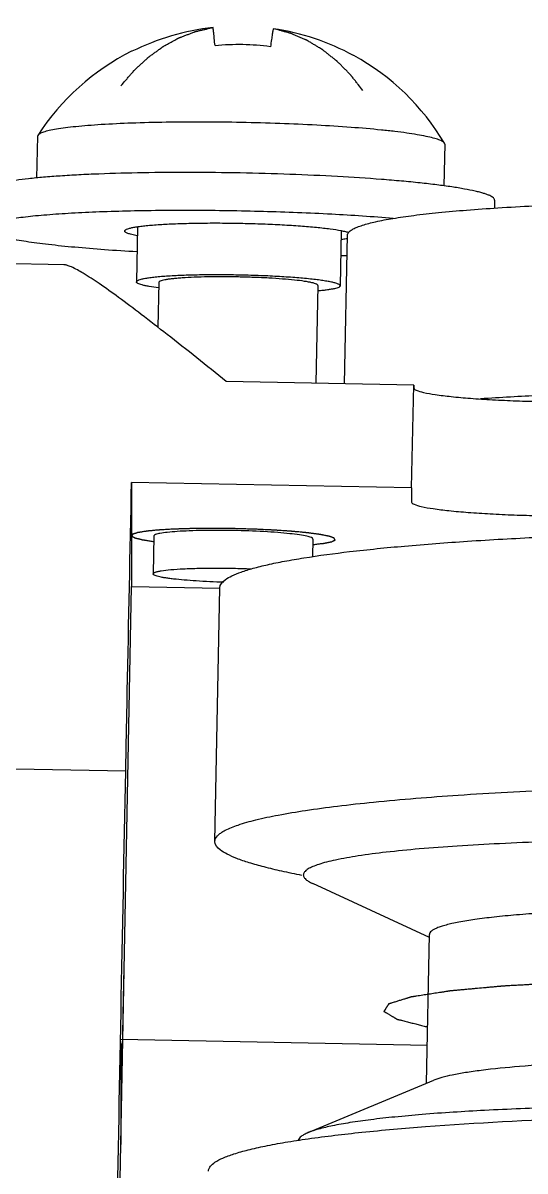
# Model space of a CAD drawing. Header units: millimetres. Extents: x 0 to 420, y 0 to 297.
# Drawn here: x 150.555 to 152.526, y 183.854 to 188.364 of the extents above; entities that cross this region are included whole.
import ezdxf

# ---------------------------------------------------------------- set-up
doc = ezdxf.new("R2010")
doc.units = ezdxf.units.MM
doc.header["$LTSCALE"] = 23.1
doc.layers.get('0').update_dxf_attribs({"linetype": 'CONTINUOUS'})
for name, color, linetype in [('AXIS', 7, 'CONTINUOUS'), ('COSMETIC', 7, 'CONTINUOUS'), ('DCURVE', 7, 'CONTINUOUS')]:
    doc.layers.add(name, color=color, linetype=linetype)
doc.styles.get("Standard").update_dxf_attribs({"font": 'txt', "width": 0.85})
doc.dimstyles.get("Standard").update_dxf_attribs({"dimtxt": 3.5, "dimasz": 3.5, "dimexe": 1.5, "dimexo": 1, "dimtad": 1, "dimtxsty": 'STANDARD', "dimcen": 0.09, "dimadec": 0, "dimazin": 0, "dimtol": 1, "dimtp": 0.01, "dimtm": 0.01, "dimtfac": 1, "dimtofl": 0, "dimtmove": 0, "dimatfit": 3, "dimfxl": 1, "dimtolj": 1, "dimarcsym": 0})

msp = doc.modelspace()

# ---------------------------------------------------------------- linework, layer by layer
at = {"color": 7, "linetype": 'CONTINUOUS'}
for p, q in [((150.9825, 188.2525), (150.9813, 188.2526)), ((151.8541, 188.2359), (151.8527, 188.2358)), ((150.6114, 187.9187), (150.6082, 187.7548)), ((150.6126, 187.9224), (150.6114, 187.9187)), ((152.2111, 187.8878), (152.2079, 187.7239)), ((152.2111, 187.8879), (152.21, 187.8916)), ((152.2111, 187.8879), (152.2111, 187.8878)), ((152.4069, 187.6683), (152.4063, 187.6363)), ((151.0046, 187.5634), (151.0004, 187.3465)), ((150.9543, 187.5466), (150.9543, 187.5467)), ((151.8045, 187.548), (151.8003, 187.3311)), ((151.0004, 187.3465), (151.0004, 187.3465)), ((151.0879, 187.3449), (151.0845, 187.1684)), ((151.7128, 187.3328), (151.7054, 186.949)), ((151.7128, 187.3329), (151.7128, 187.3328)), ((151.8003, 187.3312), (151.8003, 187.3311)), ((150.9812, 186.559), (150.9812, 186.15)), ((152.081, 186.5379), (150.9812, 186.559)), ((152.081, 186.5379), (152.081, 186.482)), ((151.0687, 186.3488), (151.0658, 186.1994)), ((151.6936, 186.3368), (151.6923, 186.2669)), ((151.0658, 186.1994), (151.0658, 186.1994)), ((150.9189, 182.9163), (150.9812, 186.15)), ((150.9812, 186.15), (151.3273, 186.1434)), ((151.3081, 185.149), (151.3273, 186.145)), ((150.9582, 185.4248), (140.8101, 185.6189)), ((150.939, 184.3553), (150.939, 183.9588))]:
    msp.add_line(p, q, dxfattribs=at)
for centre, radius, start, end in [((151.4017, 187.4119), 0.9393, 96.157, 116.5059), ((151.4017, 187.4119), 0.9393, 61.3029, 81.6514), ((151.3991, 187.3043), 0.9745, 82.4943, 95.3141), ((151.4018, 187.4123), 0.9396, 116.5831, 147.1243), ((151.4018, 187.4123), 0.9396, 30.6673, 61.2223), ((151.6395, 196.155), 8.7061, 271.07631, 271.23969)]:
    msp.add_arc(centre, radius, start, end, dxfattribs=at)
for points, knots in [([(151.3088, 188.2747), (151.3079, 188.2842), (151.3063, 188.3008), (151.3043, 188.3202), (151.3029, 188.3321), (151.3022, 188.3383), (151.3016, 188.3427), (151.3012, 188.345), (151.301, 188.3458)], [0, 0, 0, 0, 0.40002, 0.701427, 0.814394, 0.901899, 0.96379, 1, 1, 1, 1]), ([(151.5381, 188.3413), (151.5378, 188.3404), (151.5372, 188.3382), (151.5363, 188.3338), (151.5351, 188.3276), (151.5331, 188.3158), (151.5302, 188.2966), (151.5278, 188.28), (151.5264, 188.2705)], [0, 0, 0, 0, 0.03658, 0.098672, 0.186273, 0.29925, 0.600454, 1, 1, 1, 1]), ([(152.21, 187.8916), (152.2092, 187.8929), (152.2069, 187.8954), (152.2021, 187.8987), (152.1956, 187.902), (152.1836, 187.9069), (152.1641, 187.9127), (152.1358, 187.9192), (152.1009, 187.9256), (152.0598, 187.9318), (152.013, 187.9378), (151.9402, 187.9458), (151.8381, 187.9545), (151.7051, 187.9629), (151.5615, 187.9693), (151.4126, 187.9733), (151.2636, 187.975), (151.1199, 187.9742), (150.9866, 187.9709), (150.8843, 187.9661), (150.8113, 187.961), (150.7642, 187.9568), (150.723, 187.9521), (150.6879, 187.9471), (150.6592, 187.9417), (150.6396, 187.9366), (150.6274, 187.9323), (150.6208, 187.9292), (150.6159, 187.9261), (150.6134, 187.9236), (150.6126, 187.9224)], [0, 0, 0, 0, 0.002739, 0.006309, 0.010822, 0.016327, 0.030376, 0.048473, 0.070514, 0.096332, 0.125717, 0.158417, 0.232597, 0.316269, 0.406472, 0.5, 0.593529, 0.683731, 0.767403, 0.841583, 0.874283, 0.903668, 0.929486, 0.951527, 0.969624, 0.983673, 0.989178, 0.993691, 0.997261, 1, 1, 1, 1]), ([(152.4069, 187.6683), (152.4069, 187.6698), (152.4058, 187.6732), (152.4018, 187.6775), (152.3956, 187.6818), (152.3871, 187.6861), (152.3763, 187.6904), (152.3632, 187.6947), (152.3478, 187.6991), (152.3229, 187.7051), (152.2863, 187.7124), (152.236, 187.7206), (152.1778, 187.7284), (152.1121, 187.7359), (152.0397, 187.743), (151.9317, 187.752), (151.7855, 187.7615), (151.6004, 187.7698), (151.4079, 187.7751), (151.2154, 187.7772), (151.0303, 187.776), (150.8839, 187.7721), (150.7757, 187.7673), (150.7032, 187.763), (150.6375, 187.758), (150.5791, 187.7524), (150.5287, 187.7461), (150.4919, 187.7403), (150.4669, 187.7352), (150.4514, 187.7315), (150.4383, 187.7276), (150.4274, 187.7237), (150.4188, 187.7198), (150.4125, 187.7157), (150.4084, 187.7115), (150.4073, 187.7082), (150.4073, 187.7067)], [0, 0, 0, 0, 0.002203, 0.004987, 0.00865, 0.013318, 0.019046, 0.025854, 0.033747, 0.042717, 0.063837, 0.089057, 0.118161, 0.150885, 0.186926, 0.225946, 0.311421, 0.404072, 0.500376, 0.596664, 0.68927, 0.774669, 0.813642, 0.849629, 0.882294, 0.911334, 0.936486, 0.957534, 0.966469, 0.974325, 0.981095, 0.986787, 0.99142, 0.99505, 0.997808, 1, 1, 1, 1]), ([(152.0086, 187.5959), (151.9283, 187.6027), (151.7584, 187.6139), (151.4963, 187.6241), (151.2272, 187.6283), (151.0079, 187.6264), (150.8444, 187.6213), (150.7363, 187.616), (150.6539, 187.6103), (150.595, 187.6048), (150.5564, 187.6006), (150.5219, 187.5961), (150.4917, 187.5913), (150.4658, 187.5863), (150.4444, 187.581), (150.4275, 187.5757), (150.4164, 187.5708), (150.4101, 187.5665), (150.4069, 187.5636), (150.4049, 187.5605), (150.4044, 187.5583), (150.4044, 187.5573)], [0, 0, 0, 0, 0.149536, 0.316034, 0.486884, 0.649136, 0.72315, 0.79052, 0.849978, 0.876388, 0.900423, 0.921974, 0.940952, 0.957282, 0.970917, 0.98184, 0.990102, 0.993292, 0.995922, 0.998096, 1, 1, 1, 1]), ([(150.4044, 187.5572), (150.4044, 187.5561), (150.4049, 187.5537), (150.4071, 187.5505), (150.4104, 187.5473), (150.4172, 187.5426), (150.4292, 187.5371), (150.4474, 187.5308), (150.4705, 187.5245), (150.4985, 187.5183), (150.5312, 187.5121), (150.5685, 187.506), (150.6102, 187.5001), (150.6737, 187.4922), (150.7623, 187.4831), (150.8782, 187.4736), (150.9597, 187.4684), (151.0024, 187.4659)], [0, 0, 0, 0, 0.005276, 0.011387, 0.018858, 0.027979, 0.051694, 0.083099, 0.1223, 0.169222, 0.223702, 0.285497, 0.354324, 0.429841, 0.59941, 0.790772, 1, 1, 1, 1]), ([(150.9543, 187.5467), (150.9543, 187.548), (150.9558, 187.5501), (150.9585, 187.552), (150.9632, 187.5545), (150.9714, 187.5572), (150.9837, 187.5602), (150.9993, 187.563), (151.018, 187.5656), (151.0398, 187.5681), (151.0745, 187.5712), (151.1239, 187.5743), (151.1894, 187.5768), (151.2617, 187.5782), (151.3385, 187.5783), (151.4174, 187.5772), (151.4958, 187.5749), (151.5714, 187.5715), (151.6417, 187.567), (151.7045, 187.5618), (151.7579, 187.5558), (151.7957, 187.5502), (151.8199, 187.5452), (151.8299, 187.5427), (151.8343, 187.5413)], [0, 0, 0, 0, 0.004401, 0.007569, 0.011559, 0.022192, 0.036466, 0.054362, 0.07578, 0.100581, 0.128583, 0.193328, 0.268041, 0.35041, 0.43787, 0.527693, 0.617074, 0.703222, 0.783451, 0.855266, 0.916452, 0.965155, 0.984373, 1, 1, 1, 1]), ([(151.0026, 187.528), (150.9956, 187.5294), (150.9858, 187.5314), (150.9738, 187.5348), (150.9669, 187.5371), (150.9615, 187.5394), (150.957, 187.5419), (150.9543, 187.5448), (150.9543, 187.5466)], [0, 0, 0, 0, 0.402899, 0.565248, 0.701226, 0.811015, 0.89544, 1, 1, 1, 1]), ([(151.8294, 187.5171), (151.8276, 187.5167), (151.8196, 187.5149), (151.8114, 187.5135), (151.8051, 187.5126)], [0, 0, 0, 0, 0.220731, 1, 1, 1, 1]), ([(151.8003, 187.3312), (151.8003, 187.3325), (151.7987, 187.3346), (151.7958, 187.3366), (151.7907, 187.3391), (151.782, 187.3421), (151.7688, 187.3455), (151.752, 187.3488), (151.7319, 187.3521), (151.7086, 187.3552), (151.6719, 187.3594), (151.6199, 187.364), (151.5517, 187.3684), (151.4777, 187.3718), (151.4007, 187.3739), (151.3237, 187.3747), (151.2496, 187.3742), (151.1814, 187.3724), (151.1293, 187.3698), (151.0925, 187.3671), (151.0692, 187.3648), (151.049, 187.3623), (151.0322, 187.3596), (151.0189, 187.3568), (151.0102, 187.3541), (151.005, 187.3517), (151.0021, 187.3499), (151.0005, 187.3478), (151.0004, 187.3465)], [0, 0, 0, 0, 0.00488, 0.008543, 0.013212, 0.025745, 0.04261, 0.063734, 0.088961, 0.118071, 0.150803, 0.22588, 0.311376, 0.404049, 0.500376, 0.596688, 0.689315, 0.774735, 0.849711, 0.882385, 0.911431, 0.93659, 0.957644, 0.974435, 0.986895, 0.991529, 0.99516, 1, 1, 1, 1]), ([(151.0868, 187.3232), (151.0745, 187.3248), (151.0571, 187.3273), (151.0358, 187.3314), (151.0234, 187.3343), (151.0137, 187.3372), (151.0074, 187.3397), (151.0037, 187.3419), (151.0015, 187.3436), (151.0004, 187.3454), (151.0004, 187.3465)], [0, 0, 0, 0, 0.409625, 0.575551, 0.714211, 0.824979, 0.907871, 0.939212, 0.96433, 1, 1, 1, 1]), ([(151.7128, 187.3329), (151.7128, 187.3339), (151.7115, 187.3355), (151.7093, 187.3371), (151.7053, 187.3391), (151.6985, 187.3414), (151.6882, 187.344), (151.6751, 187.3466), (151.6526, 187.3503), (151.6186, 187.3544), (151.5719, 187.3585), (151.5186, 187.362), (151.4608, 187.3646), (151.4006, 187.3662), (151.3405, 187.3669), (151.2826, 187.3665), (151.2293, 187.3651), (151.1886, 187.3631), (151.1599, 187.3609), (151.1416, 187.3591), (151.1259, 187.3572), (151.1127, 187.3551), (151.1024, 187.3528), (151.0955, 187.3508), (151.0915, 187.3489), (151.0892, 187.3475), (151.0879, 187.3459), (151.0879, 187.3449)], [0, 0, 0, 0, 0.004879, 0.008543, 0.013212, 0.025746, 0.042609, 0.063735, 0.088961, 0.1508, 0.225877, 0.311373, 0.404047, 0.500374, 0.596686, 0.689313, 0.774734, 0.849711, 0.882384, 0.911431, 0.936589, 0.957644, 0.974435, 0.986895, 0.991529, 0.99516, 1, 1, 1, 1]), ([(151.8003, 187.3311), (151.8003, 187.33), (151.7991, 187.3283), (151.7969, 187.3267), (151.7932, 187.3246), (151.7867, 187.3223), (151.7769, 187.3198), (151.7645, 187.3174), (151.7495, 187.3151), (151.732, 187.3129), (151.7196, 187.3117), (151.713, 187.3111)], [0, 0, 0, 0, 0.035477, 0.060443, 0.091638, 0.174306, 0.284967, 0.423647, 0.589714, 0.782246, 1, 1, 1, 1]), ([(150.9582, 185.4248), (150.9603, 185.5296), (150.9678, 185.9076), (150.9755, 186.2857), (150.9812, 186.559)], [0, 0, 0, 0, 0.277181, 1, 1, 1, 1]), ([(152.081, 186.482), (152.081, 186.4803), (152.0841, 186.4763), (152.0969, 186.4701), (152.1247, 186.4627), (152.1704, 186.4549), (152.2319, 186.4475), (152.3067, 186.4409), (152.392, 186.4354), (152.4846, 186.4312), (152.5484, 186.4294), (152.5809, 186.4288)], [0, 0, 0, 0, 0.00975, 0.026361, 0.085067, 0.177714, 0.301332, 0.45141, 0.622281, 0.807525, 1, 1, 1, 1]), ([(151.3273, 186.145), (151.3276, 186.1578), (151.3464, 186.1772), (151.3773, 186.1938), (151.4144, 186.2088), (151.4612, 186.223), (151.518, 186.237), (151.5845, 186.2505), (151.6919, 186.2688), (151.849, 186.2896), (152.0634, 186.311), (152.31, 186.3296), (152.4848, 186.3394), (152.5771, 186.3439)], [0, 0, 0, 0, 0.029742, 0.05345, 0.084219, 0.122325, 0.167838, 0.220722, 0.280883, 0.422403, 0.590829, 0.784168, 1, 1, 1, 1]), ([(151.4505, 186.2185), (151.4272, 186.2195), (151.3807, 186.2208), (151.312, 186.2215), (151.2467, 186.2209), (151.188, 186.2189), (151.1389, 186.2158), (151.1051, 186.2122), (151.0863, 186.2088), (151.0786, 186.2069), (151.0741, 186.2055), (151.0706, 186.2041), (151.0677, 186.2025), (151.0659, 186.2007), (151.0658, 186.1994)], [0, 0, 0, 0, 0.179797, 0.359843, 0.531111, 0.685029, 0.813935, 0.911522, 0.94711, 0.961438, 0.973438, 0.983132, 0.990604, 1, 1, 1, 1]), ([(151.3438, 186.167), (151.3252, 186.1675), (151.289, 186.1689), (151.2368, 186.1717), (151.1892, 186.1752), (151.1533, 186.1787), (151.1281, 186.1818), (151.1122, 186.1842), (151.0985, 186.1866), (151.0872, 186.189), (151.0782, 186.1915), (151.0723, 186.1936), (151.0689, 186.1955), (151.0669, 186.1969), (151.0658, 186.1985), (151.0658, 186.1994)], [0, 0, 0, 0, 0.197744, 0.385005, 0.555627, 0.704027, 0.76836, 0.825417, 0.87475, 0.916016, 0.948956, 0.973507, 0.98271, 0.989999, 1, 1, 1, 1]), ([(150.9102, 182.9165), (150.914, 183.1216), (150.9296, 183.9577), (150.9457, 184.7938), (150.9582, 185.4248)], [0, 0, 0, 0, 0.245303, 1, 1, 1, 1]), ([(151.3081, 185.149), (151.3083, 185.1572), (151.3161, 185.1702), (151.3321, 185.183), (151.3586, 185.1986), (151.4046, 185.2163), (151.4745, 185.2358), (151.5632, 185.2544), (151.6703, 185.2722), (151.7951, 185.2889), (151.9945, 185.3108), (152.2818, 185.3337), (152.6669, 185.3543), (153.0984, 185.3687), (153.4006, 185.3736), (153.5577, 185.375)], [0, 0, 0, 0, 0.010664, 0.017971, 0.027012, 0.050788, 0.082503, 0.122202, 0.169765, 0.224965, 0.287508, 0.433143, 0.603254, 0.793743, 1, 1, 1, 1]), ([(151.6502, 185.0155), (151.6237, 185.0207), (151.574, 185.0309), (151.5047, 185.0473), (151.4456, 185.0639), (151.3971, 185.0803), (151.3587, 185.0971), (151.3271, 185.1152), (151.3079, 185.1359), (151.3081, 185.149)], [0, 0, 0, 0, 0.214701, 0.403459, 0.565823, 0.701685, 0.811253, 0.895471, 1, 1, 1, 1]), ([(151.6741, 183.981), (151.7442, 183.9909), (151.8979, 184.009), (152.2535, 184.0398), (152.7769, 184.0667), (153.4761, 184.0826), (153.9733, 184.0822), (154.2326, 184.0794)], [0, 0, 0, 0, 0.082905, 0.181172, 0.417912, 0.696358, 1, 1, 1, 1]), ([(151.2832, 183.8542), (151.2835, 183.8685), (151.3066, 183.8897), (151.3425, 183.9072), (151.3866, 183.9234), (151.4419, 183.9387), (151.5091, 183.9537), (151.5877, 183.9681), (151.644, 183.9767), (151.6741, 183.981)], [0, 0, 0, 0, 0.101427, 0.185251, 0.295001, 0.431422, 0.594619, 0.784314, 1, 1, 1, 1])]:
    msp.add_open_spline(points, degree=3, knots=knots, dxfattribs=at)
at = {"color": 2, "linetype": 'CONTINUOUS'}
for points, knots in [([(151.3812, 186.3777), (151.3719, 186.3778), (151.3581, 186.3779), (151.3397, 186.3781), (151.3259, 186.3782), (151.3143, 186.3784), (151.3063, 186.3784), (151.3017, 186.3785), (151.2983, 186.3785), (151.295, 186.3785), (151.2906, 186.3784), (151.2829, 186.3784), (151.2718, 186.3783), (151.2586, 186.3782), (151.2475, 186.3781), (151.2387, 186.378), (151.2332, 186.378), (151.2287, 186.3779), (151.226, 186.3779), (151.2237, 186.3779), (151.2217, 186.3778), (151.2181, 186.3777), (151.2129, 186.3776), (151.2047, 186.3773), (151.1944, 186.377), (151.1821, 186.3767), (151.1718, 186.3764), (151.1636, 186.3761), (151.1584, 186.376), (151.1543, 186.3758), (151.1517, 186.3758), (151.15, 186.3757), (151.1482, 186.3756), (151.146, 186.3754), (151.1434, 186.3753), (151.1399, 186.3751), (151.1338, 186.3748), (151.125, 186.3743), (151.1145, 186.3737), (151.1057, 186.3732), (151.0996, 186.3728), (151.0961, 186.3726), (151.0939, 186.3725), (151.0924, 186.3724), (151.0915, 186.3724), (151.0906, 186.3723), (151.0897, 186.3722), (151.0883, 186.3721), (151.0865, 186.3719), (151.0836, 186.3717), (151.08, 186.3713), (151.0743, 186.3708), (151.0686, 186.3703), (151.0628, 186.3697), (151.0585, 186.3693), (151.0542, 186.3689), (151.0506, 186.3686), (151.0478, 186.3683), (151.0456, 186.3681), (151.0438, 186.3679), (151.0424, 186.3678), (151.0415, 186.3677), (151.0409, 186.3676), (151.0405, 186.3676), (151.0403, 186.3676), (151.0399, 186.3675), (151.0394, 186.3674), (151.0388, 186.3673), (151.0373, 186.3671), (151.035, 186.3667), (151.032, 186.3662), (151.028, 186.3656), (151.0229, 186.3648), (151.0179, 186.364), (151.0139, 186.3633), (151.0108, 186.3628), (151.0086, 186.3625), (151.0071, 186.3622), (151.0064, 186.3621), (151.0059, 186.362), (151.0056, 186.362), (151.0053, 186.3619), (151.0052, 186.3619), (151.005, 186.3618), (151.0046, 186.3617), (151.004, 186.3615), (151.0033, 186.3613), (151.0025, 186.361), (151.0013, 186.3606), (150.9999, 186.3602), (150.9982, 186.3596), (150.9965, 186.3591), (150.9942, 186.3583), (150.992, 186.3576), (150.99, 186.3569), (150.9889, 186.3566), (150.988, 186.3563), (150.9872, 186.356), (150.9864, 186.3558), (150.9859, 186.3556), (150.9855, 186.3555), (150.9855, 186.3554), (150.9854, 186.3553), (150.9854, 186.3551), (150.9853, 186.355), (150.9852, 186.3548), (150.985, 186.3544), (150.9846, 186.3537), (150.9841, 186.3527), (150.9835, 186.3515), (150.983, 186.3505), (150.9826, 186.3498), (150.9824, 186.3494), (150.9823, 186.3491), (150.9821, 186.3488), (150.9821, 186.3486), (150.982, 186.3485), (150.982, 186.3484), (150.9819, 186.3484), (150.9822, 186.3483), (150.9825, 186.3481), (150.983, 186.3478), (150.9835, 186.3475), (150.9842, 186.3471), (150.9852, 186.3466), (150.9863, 186.346), (150.9874, 186.3453), (150.9885, 186.3447), (150.9896, 186.3441), (150.9907, 186.3435), (150.9918, 186.3429), (150.9928, 186.3424), (150.9935, 186.3419), (150.994, 186.3417), (150.9943, 186.3415), (150.9946, 186.3414), (150.9947, 186.3412), (150.9949, 186.3412), (150.9952, 186.3411), (150.9956, 186.341), (150.9962, 186.3409), (150.997, 186.3407), (150.9981, 186.3404), (150.9993, 186.3401), (151.001, 186.3397), (151.0031, 186.3391), (151.0056, 186.3385), (151.0082, 186.3379), (151.0107, 186.3373), (151.0132, 186.3367), (151.0157, 186.336), (151.0178, 186.3355), (151.0195, 186.3351), (151.0208, 186.3348), (151.022, 186.3345), (151.0231, 186.3342), (151.0238, 186.334), (151.0242, 186.3339), (151.0249, 186.3338), (151.0256, 186.3337), (151.0269, 186.3335), (151.0285, 186.3333), (151.031, 186.3329), (151.0342, 186.3324), (151.0392, 186.3316), (151.0455, 186.3306), (151.0556, 186.3291), (151.0632, 186.3279), (151.0682, 186.3271)], [0, 0, 0, 0, 0.03125, 0.046875, 0.0625, 0.078125, 0.085938, 0.089844, 0.09375, 0.097656, 0.101562, 0.109375, 0.125, 0.140625, 0.15625, 0.164062, 0.171875, 0.175781, 0.179688, 0.181641, 0.183594, 0.1875, 0.195312, 0.203125, 0.21875, 0.234375, 0.25, 0.257812, 0.265625, 0.269531, 0.273438, 0.275391, 0.277344, 0.28125, 0.285156, 0.289062, 0.296875, 0.3125, 0.328125, 0.34375, 0.351562, 0.355469, 0.359375, 0.361328, 0.362305, 0.363281, 0.365234, 0.367188, 0.371094, 0.375, 0.382812, 0.390625, 0.40625, 0.414062, 0.421875, 0.429688, 0.4375, 0.441406, 0.445312, 0.449219, 0.451172, 0.453125, 0.454102, 0.45459, 0.455078, 0.456055, 0.457031, 0.458984, 0.460938, 0.46875, 0.476562, 0.484375, 0.5, 0.515625, 0.523438, 0.53125, 0.539062, 0.541016, 0.542969, 0.543945, 0.544922, 0.54541, 0.545898, 0.546875, 0.548828, 0.550781, 0.554688, 0.558594, 0.5625, 0.570312, 0.578125, 0.585938, 0.59375, 0.609375, 0.617188, 0.621094, 0.625, 0.628906, 0.632812, 0.634766, 0.636719, 0.637695, 0.638672, 0.640625, 0.642578, 0.644531, 0.648438, 0.65625, 0.671875, 0.6875, 0.703125, 0.710938, 0.714844, 0.71875, 0.722656, 0.724609, 0.725586, 0.726562, 0.727539, 0.728516, 0.730469, 0.734375, 0.738281, 0.742188, 0.75, 0.757812, 0.765625, 0.773438, 0.78125, 0.789062, 0.796875, 0.804688, 0.808594, 0.8125, 0.814453, 0.816406, 0.817383, 0.818359, 0.819336, 0.820312, 0.822266, 0.824219, 0.828125, 0.832031, 0.835938, 0.84375, 0.851562, 0.859375, 0.867188, 0.875, 0.882812, 0.890625, 0.894531, 0.898438, 0.902344, 0.90625, 0.908203, 0.90918, 0.910156, 0.912109, 0.914062, 0.917969, 0.921875, 0.929688, 0.9375, 0.953125, 0.96875, 1, 1, 1, 1]), ([(151.6932, 186.315), (151.6983, 186.3156), (151.7058, 186.3165), (151.7159, 186.3177), (151.7222, 186.3184), (151.7272, 186.319), (151.7304, 186.3193), (151.7329, 186.3196), (151.7344, 186.3198), (151.7357, 186.32), (151.7365, 186.32), (151.7372, 186.3201), (151.7375, 186.3202), (151.7383, 186.3204), (151.7394, 186.3206), (151.7406, 186.3208), (151.7419, 186.3211), (151.7436, 186.3215), (151.7458, 186.3219), (151.7483, 186.3224), (151.7509, 186.3229), (151.7534, 186.3235), (151.756, 186.324), (151.7585, 186.3245), (151.7607, 186.325), (151.7624, 186.3253), (151.7636, 186.3256), (151.7647, 186.3258), (151.7656, 186.326), (151.7661, 186.3261), (151.7665, 186.3262), (151.7669, 186.3262), (151.767, 186.3263), (151.7672, 186.3264), (151.7674, 186.3265), (151.7678, 186.3267), (151.7683, 186.3269), (151.7691, 186.3273), (151.77, 186.3278), (151.7712, 186.3284), (151.7723, 186.329), (151.7735, 186.3295), (151.7746, 186.3301), (151.7758, 186.3307), (151.7769, 186.3313), (151.7779, 186.3317), (151.7786, 186.3321), (151.7792, 186.3324), (151.7797, 186.3326), (151.78, 186.3328), (151.7802, 186.3329), (151.7802, 186.333), (151.7802, 186.3331), (151.7801, 186.3332), (151.7801, 186.3334), (151.78, 186.3336), (151.7798, 186.3339), (151.7796, 186.3343), (151.7793, 186.3351), (151.7789, 186.3361), (151.7783, 186.3373), (151.7779, 186.3384), (151.7776, 186.3391), (151.7774, 186.3395), (151.7773, 186.3397), (151.7772, 186.3398), (151.7772, 186.3399), (151.7771, 186.34), (151.7771, 186.3402), (151.7768, 186.3403), (151.7762, 186.3405), (151.7755, 186.3407), (151.7747, 186.3411), (151.7738, 186.3414), (151.7727, 186.3418), (151.7708, 186.3425), (151.7686, 186.3433), (151.7663, 186.3442), (151.7647, 186.3448), (151.763, 186.3454), (151.7616, 186.3459), (151.7605, 186.3463), (151.7597, 186.3466), (151.759, 186.3469), (151.7584, 186.3471), (151.7581, 186.3472), (151.7578, 186.3473), (151.7577, 186.3474), (151.7574, 186.3474), (151.7571, 186.3475), (151.7566, 186.3476), (151.756, 186.3477), (151.7544, 186.348), (151.7521, 186.3485), (151.7491, 186.3491), (151.745, 186.3499), (151.7399, 186.3509), (151.7348, 186.352), (151.7308, 186.3528), (151.7277, 186.3534), (151.7252, 186.3539), (151.7235, 186.3542), (151.7228, 186.3544), (151.7224, 186.3545), (151.7222, 186.3545), (151.7218, 186.3546), (151.7212, 186.3546), (151.7204, 186.3548), (151.719, 186.3549), (151.7172, 186.3552), (151.7151, 186.3555), (151.7123, 186.3558), (151.7088, 186.3563), (151.7046, 186.3569), (151.7004, 186.3574), (151.6948, 186.3582), (151.6891, 186.3589), (151.6835, 186.3597), (151.68, 186.3601), (151.6772, 186.3605), (151.6755, 186.3607), (151.6741, 186.3609), (151.6732, 186.3611), (151.6723, 186.3611), (151.6714, 186.3612), (151.6698, 186.3614), (151.6676, 186.3616), (151.6641, 186.3619), (151.6596, 186.3623), (151.6543, 186.3628), (151.6472, 186.3635), (151.6383, 186.3644), (151.6294, 186.3652), (151.6232, 186.3658), (151.6196, 186.3661), (151.617, 186.3664), (151.6148, 186.3666), (151.613, 186.3668), (151.6112, 186.3669), (151.6087, 186.3671), (151.6046, 186.3674), (151.5996, 186.3677), (151.5935, 186.3681), (151.5875, 186.3686), (151.5794, 186.3691), (151.5713, 186.3697), (151.5632, 186.3702), (151.5572, 186.3706), (151.5511, 186.371), (151.5461, 186.3714), (151.5425, 186.3716), (151.5408, 186.3717), (151.5397, 186.3718), (151.538, 186.3719), (151.5355, 186.372), (151.531, 186.3722), (151.5254, 186.3725), (151.5164, 186.3729), (151.5052, 186.3734), (151.4917, 186.374), (151.4805, 186.3746), (151.4715, 186.375), (151.4626, 186.3754), (151.4509, 186.3757), (151.4323, 186.3763), (151.409, 186.3769), (151.3905, 186.3774), (151.3812, 186.3777)], [0, 0, 0, 0, 0.03125, 0.046875, 0.0625, 0.070312, 0.078125, 0.082031, 0.085938, 0.087891, 0.089844, 0.09082, 0.091797, 0.09375, 0.097656, 0.101562, 0.105469, 0.109375, 0.117188, 0.125, 0.132812, 0.140625, 0.148438, 0.15625, 0.164062, 0.167969, 0.171875, 0.175781, 0.177734, 0.179688, 0.180664, 0.181641, 0.182617, 0.183594, 0.185547, 0.1875, 0.191406, 0.195312, 0.203125, 0.210938, 0.21875, 0.226562, 0.234375, 0.242188, 0.25, 0.257812, 0.261719, 0.265625, 0.269531, 0.271484, 0.272461, 0.273438, 0.274414, 0.275391, 0.277344, 0.28125, 0.285156, 0.289062, 0.296875, 0.3125, 0.328125, 0.34375, 0.351562, 0.355469, 0.357422, 0.359375, 0.361328, 0.362305, 0.363281, 0.365234, 0.367188, 0.371094, 0.375, 0.378906, 0.382812, 0.390625, 0.40625, 0.414062, 0.421875, 0.429688, 0.4375, 0.441406, 0.445312, 0.449219, 0.451172, 0.453125, 0.454102, 0.45459, 0.455078, 0.456055, 0.457031, 0.458984, 0.460938, 0.46875, 0.476562, 0.484375, 0.5, 0.515625, 0.523438, 0.53125, 0.539062, 0.542969, 0.543945, 0.544922, 0.54541, 0.545898, 0.546875, 0.548828, 0.550781, 0.554688, 0.558594, 0.5625, 0.570312, 0.578125, 0.585938, 0.59375, 0.609375, 0.617188, 0.625, 0.628906, 0.632812, 0.634766, 0.636719, 0.637695, 0.638672, 0.640625, 0.644531, 0.648438, 0.65625, 0.664062, 0.671875, 0.6875, 0.703125, 0.710938, 0.714844, 0.71875, 0.722656, 0.724609, 0.726562, 0.730469, 0.734375, 0.742188, 0.75, 0.757812, 0.765625, 0.78125, 0.789062, 0.796875, 0.804688, 0.8125, 0.816406, 0.818359, 0.819336, 0.820312, 0.824219, 0.828125, 0.835938, 0.84375, 0.859375, 0.875, 0.890625, 0.898438, 0.90625, 0.921875, 0.9375, 0.96875, 1, 1, 1, 1])]:
    msp.add_open_spline(points, degree=3, knots=knots, dxfattribs=at)
at = {"layer": 'AXIS', "color": 7, "linetype": 'CONTINUOUS'}
for p, q in [((151.8179, 186.9468), (151.8291, 187.5302)), ((150.7191, 187.414), (147.3596, 187.4783)), ((152.0897, 186.9416), (151.3531, 186.9557)), ((152.081, 186.5379), (152.0897, 186.9416)), ((152.0897, 186.9416), (152.0897, 186.9302)), ((152.151, 184.7711), (151.6932, 184.9831)), ((152.14, 184.1991), (152.1513, 184.7839)), ((150.9505, 184.6348), (150.9505, 184.6357)), ((150.945, 184.372), (150.9447, 184.355)), ((151.6743, 184.005), (152.1688, 184.2112))]:
    msp.add_line(p, q, dxfattribs=at)
msp.add_arc((152.9738, 177.8918), 9.0168, 92.466, 93.95494, dxfattribs=at)
for points, knots in [([(151.8327, 187.5399), (151.8348, 187.5428), (151.8409, 187.5485), (151.8528, 187.5557), (151.8688, 187.5629), (151.8978, 187.573), (151.9442, 187.5847), (152.0117, 187.5973), (152.0941, 187.6091), (152.1908, 187.6199), (152.301, 187.6296), (152.4716, 187.6416), (152.7104, 187.6527), (153.0213, 187.6603), (153.3564, 187.6622), (153.5866, 187.6597), (153.7038, 187.6575)], [0, 0, 0, 0, 0.005654, 0.012994, 0.022224, 0.033429, 0.061872, 0.098337, 0.142616, 0.194374, 0.253189, 0.318569, 0.466702, 0.633631, 0.813498, 1, 1, 1, 1]), ([(151.8291, 187.5302), (151.8291, 187.531), (151.8295, 187.5345), (151.8311, 187.5378), (151.8327, 187.5399)], [0, 0, 0, 0, 0.235122, 1, 1, 1, 1]), ([(151.3531, 186.9557), (151.2759, 187.0177), (151.1652, 187.1063), (151.0238, 187.216), (150.9349, 187.2828), (150.8591, 187.337), (150.7976, 187.3774), (150.7554, 187.4014), (150.7293, 187.4117), (150.7189, 187.4141), (150.7146, 187.4141)], [0, 0, 0, 0, 0.376796, 0.538941, 0.680561, 0.799389, 0.893222, 0.960216, 0.983427, 1, 1, 1, 1]), ([(152.0897, 186.9302), (152.0897, 186.9285), (152.0928, 186.9245), (152.1055, 186.9183), (152.1333, 186.9109), (152.179, 186.9031), (152.2405, 186.8957), (152.3153, 186.8891), (152.4007, 186.8836), (152.4933, 186.8794), (152.5571, 186.8776), (152.5896, 186.877)], [0, 0, 0, 0, 0.00975, 0.026361, 0.085067, 0.177714, 0.301332, 0.45141, 0.622281, 0.807525, 1, 1, 1, 1]), ([(151.3812, 186.3701), (151.3413, 186.3708), (151.2835, 186.371), (151.21, 186.3691), (151.1631, 186.3667), (151.1251, 186.3637), (151.0954, 186.3595), (151.0792, 186.3561), (151.0688, 186.3515), (151.0687, 186.3488)], [0, 0, 0, 0, 0.378625, 0.549724, 0.69992, 0.823552, 0.916113, 0.974637, 1, 1, 1, 1]), ([(151.6936, 186.3368), (151.6936, 186.3395), (151.6834, 186.3445), (151.6672, 186.3486), (151.6376, 186.3538), (151.5996, 186.3583), (151.5527, 186.3625), (151.4791, 186.3673), (151.4211, 186.3693), (151.3812, 186.3701)], [0, 0, 0, 0, 0.02536, 0.083925, 0.176549, 0.300252, 0.450501, 0.621608, 1, 1, 1, 1]), ([(153.6553, 185.1534), (153.5095, 185.1562), (153.2248, 185.159), (152.8755, 185.1555), (152.6118, 185.1482), (152.4314, 185.1408), (152.2659, 185.1315), (152.1172, 185.1205), (151.9872, 185.1078), (151.8774, 185.0936), (151.7993, 185.0801), (151.7481, 185.0683), (151.7181, 185.0597), (151.6939, 185.051), (151.6756, 185.0421), (151.6628, 185.033), (151.6565, 185.0242), (151.6554, 185.0172), (151.6567, 185.0101), (151.6632, 185.0011), (151.6761, 184.9916), (151.6869, 184.986), (151.6932, 184.9831)], [0, 0, 0, 0, 0.210872, 0.411527, 0.504982, 0.592338, 0.672552, 0.744672, 0.807853, 0.861375, 0.904668, 0.922356, 0.93737, 0.949722, 0.959475, 0.966812, 0.972214, 0.974548, 0.976905, 0.982454, 0.990006, 1, 1, 1, 1]), ([(153.651, 184.8857), (153.5536, 184.8876), (153.3624, 184.8897), (153.0849, 184.8878), (152.8291, 184.8811), (152.6341, 184.8713), (152.4962, 184.8608), (152.4087, 184.8524), (152.3332, 184.8431), (152.2781, 184.8342), (152.2406, 184.8266), (152.2174, 184.821), (152.1977, 184.8153), (152.1814, 184.8095), (152.1686, 184.8035), (152.1592, 184.7974), (152.153, 184.7911), (152.1513, 184.7861), (152.1513, 184.7839)], [0, 0, 0, 0, 0.192767, 0.378135, 0.549062, 0.699079, 0.764449, 0.822563, 0.872897, 0.915017, 0.932896, 0.948616, 0.962166, 0.973555, 0.982826, 0.99009, 0.995611, 1, 1, 1, 1]), ([(150.9505, 184.6358), (150.9502, 184.6355), (150.9506, 184.6343), (150.9503, 184.6326), (150.9503, 184.6292), (150.9501, 184.6234), (150.9499, 184.6145), (150.9497, 184.6033), (150.9493, 184.584), (150.9486, 184.5551), (150.9478, 184.5155), (150.9469, 184.4705), (150.946, 184.4221), (150.9454, 184.3888), (150.945, 184.372)], [0, 0, 0, 0, 0.005028, 0.011177, 0.019744, 0.044052, 0.077655, 0.120215, 0.171316, 0.296864, 0.449167, 0.621955, 0.808112, 1, 1, 1, 1]), ([(150.9447, 184.355), (150.9438, 184.3053), (150.9427, 184.2326), (150.9409, 184.1599), (150.9409, 184.1368)], [0, 0, 0, 0, 0.6834, 1, 1, 1, 1]), ([(153.6395, 184.2881), (153.5541, 184.2898), (153.3858, 184.2918), (153.1395, 184.2909), (152.9079, 184.2862), (152.6978, 184.278), (152.5153, 184.2664), (152.3832, 184.2536), (152.2954, 184.2415), (152.2439, 184.2324), (152.2026, 184.2229), (152.1788, 184.2153), (152.1688, 184.2112)], [0, 0, 0, 0, 0.173565, 0.342012, 0.500438, 0.644235, 0.769246, 0.871903, 0.913939, 0.949405, 0.978114, 1, 1, 1, 1]), ([(153.6351, 184.1076), (153.5213, 184.1098), (153.2969, 184.1124), (152.9685, 184.1113), (152.6597, 184.1051), (152.3796, 184.094), (152.168, 184.0806), (152.0192, 184.0672), (151.9248, 184.0567), (151.843, 184.0454), (151.7743, 184.0333), (151.7193, 184.0206), (151.6876, 184.0105), (151.6743, 184.005)], [0, 0, 0, 0, 0.173562, 0.342009, 0.500434, 0.64423, 0.76924, 0.823561, 0.871903, 0.913939, 0.949405, 0.978114, 1, 1, 1, 1]), ([(151.6743, 184.005), (151.6691, 184.0028), (151.6598, 183.9985), (151.6459, 183.99), (151.6375, 183.9815), (151.636, 183.9754)], [0, 0, 0, 0, 0.341734, 0.617449, 1, 1, 1, 1])]:
    msp.add_open_spline(points, degree=3, knots=knots, dxfattribs=at)
at = {"layer": 'COSMETIC', "color": 7, "linetype": 'CONTINUOUS'}
for points in [[(150.9395, 188.1172), (150.9458, 188.1246), (150.9553, 188.1357), (150.9664, 188.1486), (150.9727, 188.1559), (150.9774, 188.1615), (150.9814, 188.1661), (150.9845, 188.1698), (150.9865, 188.1721), (150.9881, 188.1739), (150.9891, 188.1751), (150.9899, 188.176), (150.9907, 188.1768), (150.9922, 188.1782), (150.9944, 188.1802), (150.9978, 188.1834), (151.0021, 188.1874), (151.0089, 188.1938), (151.0175, 188.2018), (151.0261, 188.2098), (151.0329, 188.2162), (151.0372, 188.2202), (151.0406, 188.2234), (151.0428, 188.2254), (151.0443, 188.2268), (151.0451, 188.2276), (151.0461, 188.2283), (151.0473, 188.2292), (151.0492, 188.2305), (151.0515, 188.2323), (151.0553, 188.235), (151.06, 188.2385), (151.0657, 188.2426), (151.0714, 188.2467), (151.0771, 188.2509), (151.0828, 188.255), (151.0884, 188.2592), (151.0932, 188.2626), (151.0969, 188.2654), (151.0998, 188.2675), (151.1022, 188.2692), (151.1038, 188.2704), (151.1048, 188.2711), (151.1055, 188.2716), (151.1062, 188.272), (151.1071, 188.2725), (151.1088, 188.2734), (151.1112, 188.2748), (151.1141, 188.2763), (151.118, 188.2785), (151.1228, 188.2811), (151.1286, 188.2843), (151.1344, 188.2874), (151.1401, 188.2906), (151.1459, 188.2937), (151.1517, 188.2969), (151.1565, 188.2995), (151.1603, 188.3017), (151.1628, 188.303), (151.1647, 188.304), (151.1659, 188.3047), (151.1668, 188.3052), (151.1679, 188.3057), (151.1697, 188.3063), (151.1723, 188.3073), (151.1764, 188.3089), (151.1816, 188.3109), (151.1899, 188.314), (151.2002, 188.318), (151.2106, 188.3219), (151.2189, 188.3251), (151.224, 188.3271), (151.2282, 188.3287), (151.2308, 188.3296), (151.2326, 188.3304), (151.2336, 188.3307), (151.2347, 188.3309), (151.236, 188.3312), (151.2381, 188.3317), (151.2408, 188.3323), (151.245, 188.3332), (151.2503, 188.3344), (151.2566, 188.3359), (151.265, 188.3377), (151.2798, 188.3411), (151.2925, 188.3439), (151.301, 188.3458)], [(151.8893, 188.099), (151.8833, 188.1067), (151.8743, 188.1181), (151.8637, 188.1314), (151.8577, 188.139), (151.8532, 188.1447), (151.8494, 188.1495), (151.8464, 188.1533), (151.8445, 188.1557), (151.843, 188.1576), (151.8421, 188.1588), (151.8414, 188.1597), (151.8406, 188.1606), (151.8391, 188.162), (151.8371, 188.1641), (151.8338, 188.1674), (151.8297, 188.1716), (151.8231, 188.1783), (151.8149, 188.1866), (151.8066, 188.1949), (151.8, 188.2016), (151.7959, 188.2057), (151.7926, 188.209), (151.7906, 188.2111), (151.7892, 188.2126), (151.7883, 188.2134), (151.7874, 188.2141), (151.7862, 188.215), (151.7844, 188.2165), (151.7821, 188.2183), (151.7785, 188.2212), (151.7739, 188.2248), (151.7684, 188.2292), (151.7629, 188.2335), (151.7574, 188.2379), (151.7519, 188.2422), (151.7464, 188.2466), (151.7418, 188.2502), (151.7382, 188.2531), (151.7354, 188.2553), (151.7331, 188.2571), (151.7315, 188.2584), (151.7306, 188.2591), (151.7299, 188.2597), (151.7292, 188.2601), (151.7283, 188.2606), (151.7266, 188.2616), (151.7243, 188.263), (151.7215, 188.2647), (151.7177, 188.267), (151.713, 188.2698), (151.7074, 188.2732), (151.7018, 188.2766), (151.6961, 188.2799), (151.6905, 188.2833), (151.6849, 188.2867), (151.6802, 188.2895), (151.6764, 188.2918), (151.6741, 188.2932), (151.6722, 188.2943), (151.671, 188.295), (151.6701, 188.2956), (151.6691, 188.2961), (151.6673, 188.2968), (151.6648, 188.2979), (151.6607, 188.2996), (151.6556, 188.3018), (151.6475, 188.3053), (151.6373, 188.3096), (151.6272, 188.314), (151.619, 188.3175), (151.614, 188.3196), (151.6099, 188.3214), (151.6074, 188.3224), (151.6056, 188.3232), (151.6046, 188.3236), (151.6035, 188.3239), (151.6022, 188.3242), (151.6001, 188.3248), (151.5975, 188.3255), (151.5934, 188.3266), (151.5881, 188.328), (151.5819, 188.3296), (151.5735, 188.3318), (151.5589, 188.3357), (151.5464, 188.339), (151.5381, 188.3413)]]:
    msp.add_open_spline(points, degree=3, knots=[0, 0, 0, 0, 0.0625, 0.09375, 0.109375, 0.125, 0.140625, 0.148438, 0.15625, 0.160156, 0.164062, 0.166016, 0.167969, 0.171875, 0.179688, 0.1875, 0.203125, 0.21875, 0.25, 0.28125, 0.296875, 0.3125, 0.320312, 0.328125, 0.332031, 0.333984, 0.335938, 0.339844, 0.34375, 0.351562, 0.359375, 0.375, 0.390625, 0.40625, 0.421875, 0.4375, 0.453125, 0.46875, 0.476562, 0.484375, 0.492188, 0.496094, 0.498047, 0.5, 0.501953, 0.503906, 0.507812, 0.515625, 0.523438, 0.53125, 0.546875, 0.5625, 0.578125, 0.59375, 0.609375, 0.625, 0.640625, 0.648438, 0.65625, 0.660156, 0.664062, 0.666016, 0.667969, 0.671875, 0.679688, 0.6875, 0.703125, 0.71875, 0.75, 0.78125, 0.796875, 0.8125, 0.820312, 0.828125, 0.832031, 0.833984, 0.835938, 0.839844, 0.84375, 0.851562, 0.859375, 0.875, 0.890625, 0.90625, 0.9375, 1, 1, 1, 1], dxfattribs=at)
at = {"layer": 'DCURVE', "color": 40, "linetype": 'CONTINUOUS'}
msp.add_line((152.1428, 184.3477), (150.9393, 184.3707), dxfattribs=at)
msp.add_open_spline([(153.6715, 184.6017), (153.6364, 184.6021), (153.5837, 184.6027), (153.5134, 184.6035), (153.4695, 184.604), (153.4344, 184.6044), (153.4081, 184.6047), (153.3817, 184.6051), (153.3597, 184.6053), (153.3444, 184.6055), (153.3356, 184.6056), (153.3291, 184.6056), (153.3227, 184.6055), (153.3141, 184.6055), (153.2991, 184.6054), (153.2776, 184.6052), (153.2432, 184.605), (153.2002, 184.6047), (153.1487, 184.6043), (153.1057, 184.604), (153.0714, 184.6038), (153.0499, 184.6037), (153.0348, 184.6036), (153.0263, 184.6035), (153.0198, 184.6035), (153.0144, 184.6034), (153.0101, 184.6034), (153.0069, 184.6034), (153.0042, 184.6033), (153.0023, 184.6033), (153.0004, 184.6032), (152.9979, 184.6032), (152.9921, 184.603), (152.9834, 184.6028), (152.9717, 184.6024), (152.9601, 184.6021), (152.9446, 184.6017), (152.9252, 184.6011), (152.9019, 184.6005), (152.8786, 184.5998), (152.8553, 184.5992), (152.8321, 184.5986), (152.8088, 184.5979), (152.7855, 184.5973), (152.7661, 184.5967), (152.7506, 184.5963), (152.7389, 184.596), (152.7273, 184.5956), (152.7185, 184.5954), (152.7127, 184.5952), (152.7103, 184.5952), (152.7084, 184.5951), (152.7064, 184.5951), (152.7043, 184.5949), (152.7017, 184.5948), (152.6983, 184.5946), (152.694, 184.5944), (152.6888, 184.5941), (152.6819, 184.5937), (152.6699, 184.5931), (152.6527, 184.5922), (152.6253, 184.5907), (152.5909, 184.5888), (152.5566, 184.587), (152.5291, 184.5855), (152.5119, 184.5846), (152.4982, 184.5838), (152.4879, 184.5833), (152.4776, 184.5827), (152.469, 184.5822), (152.4622, 184.5819), (152.457, 184.5816), (152.4519, 184.5813), (152.4476, 184.5811), (152.4448, 184.5809), (152.4435, 184.5809), (152.4426, 184.5808), (152.4418, 184.5807), (152.4407, 184.5806), (152.4394, 184.5805), (152.4377, 184.5804), (152.4356, 184.5802), (152.4329, 184.5799), (152.4281, 184.5795), (152.4213, 184.5789), (152.4103, 184.5779), (152.3967, 184.5766), (152.3803, 184.5751), (152.3584, 184.5731), (152.3366, 184.5711), (152.3147, 184.5691), (152.2984, 184.5676), (152.2847, 184.5664), (152.2738, 184.5654), (152.2656, 184.5647), (152.2574, 184.5639), (152.2506, 184.5633), (152.2451, 184.5628), (152.2417, 184.5625), (152.2389, 184.5622), (152.2369, 184.562), (152.2352, 184.5619), (152.234, 184.5618), (152.2333, 184.5617), (152.2328, 184.5617), (152.2324, 184.5616), (152.2319, 184.5615), (152.231, 184.5614), (152.2298, 184.5612), (152.2283, 184.561), (152.2263, 184.5607), (152.2238, 184.5603), (152.2198, 184.5596), (152.2147, 184.5589), (152.2087, 184.5579), (152.2027, 184.557), (152.1947, 184.5558), (152.1846, 184.5542), (152.1726, 184.5523), (152.1605, 184.5505), (152.1485, 184.5486), (152.1364, 184.5467), (152.1244, 184.5449), (152.1124, 184.543), (152.1023, 184.5415), (152.0943, 184.5402), (152.0893, 184.5394), (152.0858, 184.5389), (152.0838, 184.5386), (152.0823, 184.5383), (152.081, 184.5381), (152.08, 184.538), (152.0792, 184.5379), (152.0786, 184.5378), (152.0783, 184.5377), (152.078, 184.5376), (152.0777, 184.5375), (152.0768, 184.5372), (152.0755, 184.5368), (152.0738, 184.5363), (152.0721, 184.5358), (152.0698, 184.535), (152.067, 184.5342), (152.0635, 184.5331), (152.0601, 184.532), (152.0555, 184.5306), (152.0498, 184.5288), (152.0429, 184.5267), (152.036, 184.5245), (152.0292, 184.5224), (152.0223, 184.5203), (152.0154, 184.5181), (152.0086, 184.516), (152.0028, 184.5142), (151.9988, 184.513), (151.9965, 184.5123), (151.9951, 184.5118), (151.994, 184.5115), (151.9931, 184.5112), (151.9922, 184.5109), (151.9915, 184.5107), (151.991, 184.5105), (151.9907, 184.5105), (151.9907, 184.5104), (151.9906, 184.5103), (151.9906, 184.5102), (151.9904, 184.5101), (151.9903, 184.5098), (151.9901, 184.5094), (151.9898, 184.509), (151.9893, 184.5082), (151.9887, 184.5073), (151.988, 184.5061), (151.9873, 184.505), (151.9865, 184.5039), (151.9856, 184.5023), (151.9844, 184.5004), (151.983, 184.4982), (151.9815, 184.4959), (151.9801, 184.4936), (151.9787, 184.4913), (151.9775, 184.4894), (151.9765, 184.4879), (151.9758, 184.4868), (151.9751, 184.4857), (151.9744, 184.4845), (151.9738, 184.4836), (151.9733, 184.4828), (151.973, 184.4823), (151.9728, 184.482), (151.9726, 184.4817), (151.9725, 184.4816), (151.9725, 184.4815), (151.9724, 184.4814), (151.9724, 184.4813), (151.9726, 184.4812), (151.9729, 184.481), (151.9733, 184.4808), (151.9738, 184.4805), (151.9743, 184.4802), (151.975, 184.4798), (151.9758, 184.4793), (151.9768, 184.4787), (151.9778, 184.4781), (151.9798, 184.4769), (151.9828, 184.4751), (151.9869, 184.4727), (151.9909, 184.4703), (151.9949, 184.4679), (151.9989, 184.4655), (152.003, 184.4631), (152.007, 184.4607), (152.0103, 184.4587), (152.013, 184.4571), (152.015, 184.4559), (152.017, 184.4547), (152.0187, 184.4537), (152.0201, 184.4529), (152.0211, 184.4524), (152.0221, 184.4518), (152.0228, 184.4513), (152.0233, 184.451), (152.0235, 184.4509), (152.0237, 184.4508), (152.0238, 184.4507), (152.0243, 184.4506), (152.0249, 184.4504), (152.0257, 184.4502), (152.0267, 184.45), (152.0279, 184.4497), (152.0294, 184.4493), (152.0322, 184.4486), (152.0361, 184.4476), (152.0423, 184.446), (152.0501, 184.444), (152.0595, 184.4416), (152.0689, 184.4393), (152.0782, 184.4369), (152.0907, 184.4337), (152.1064, 184.4298), (152.1251, 184.425), (152.1376, 184.4218), (152.1438, 184.4203)], degree=3, knots=[0, 0, 0, 0, 0.03125, 0.046875, 0.0625, 0.070312, 0.078125, 0.085938, 0.09375, 0.097656, 0.099609, 0.101562, 0.103516, 0.105469, 0.109375, 0.117188, 0.125, 0.140625, 0.15625, 0.171875, 0.179688, 0.1875, 0.191406, 0.193359, 0.195312, 0.197266, 0.198242, 0.199219, 0.200195, 0.200684, 0.201172, 0.202148, 0.203125, 0.207031, 0.210938, 0.214844, 0.21875, 0.226562, 0.234375, 0.242188, 0.25, 0.257812, 0.265625, 0.273438, 0.28125, 0.285156, 0.289062, 0.292969, 0.296875, 0.297852, 0.298828, 0.299316, 0.299805, 0.300781, 0.301758, 0.302734, 0.304688, 0.306641, 0.308594, 0.3125, 0.320312, 0.328125, 0.34375, 0.359375, 0.367188, 0.375, 0.378906, 0.382812, 0.386719, 0.390625, 0.392578, 0.394531, 0.396484, 0.398438, 0.399414, 0.399658, 0.399902, 0.400391, 0.400879, 0.401367, 0.402344, 0.40332, 0.404297, 0.40625, 0.410156, 0.414062, 0.421875, 0.429688, 0.4375, 0.453125, 0.460938, 0.46875, 0.476562, 0.480469, 0.484375, 0.488281, 0.492188, 0.494141, 0.496094, 0.49707, 0.498047, 0.499023, 0.499512, 0.499756, 0.5, 0.500244, 0.500488, 0.500977, 0.501953, 0.50293, 0.503906, 0.505859, 0.507812, 0.511719, 0.515625, 0.519531, 0.523438, 0.53125, 0.539062, 0.546875, 0.554688, 0.5625, 0.570312, 0.578125, 0.585938, 0.589844, 0.59375, 0.595703, 0.59668, 0.597656, 0.598633, 0.599121, 0.599609, 0.600098, 0.600342, 0.600586, 0.601074, 0.601562, 0.603516, 0.605469, 0.607422, 0.609375, 0.613281, 0.617188, 0.621094, 0.625, 0.632812, 0.640625, 0.648438, 0.65625, 0.664062, 0.671875, 0.679688, 0.6875, 0.691406, 0.693359, 0.695312, 0.696289, 0.697266, 0.698242, 0.699219, 0.699707, 0.699951, 0.700195, 0.700439, 0.700684, 0.701172, 0.702148, 0.703125, 0.705078, 0.707031, 0.710938, 0.714844, 0.71875, 0.722656, 0.726562, 0.734375, 0.742188, 0.75, 0.757812, 0.765625, 0.773438, 0.777344, 0.78125, 0.785156, 0.789062, 0.792969, 0.794922, 0.796875, 0.797852, 0.798828, 0.799316, 0.799561, 0.799805, 0.800049, 0.800293, 0.800781, 0.801758, 0.802734, 0.803711, 0.804688, 0.806641, 0.808594, 0.810547, 0.8125, 0.820312, 0.828125, 0.835938, 0.84375, 0.851562, 0.859375, 0.867188, 0.875, 0.878906, 0.882812, 0.886719, 0.890625, 0.892578, 0.894531, 0.896484, 0.898438, 0.898926, 0.899414, 0.899658, 0.899902, 0.900391, 0.900879, 0.901367, 0.902344, 0.90332, 0.904297, 0.90625, 0.910156, 0.914062, 0.921875, 0.929688, 0.9375, 0.945312, 0.953125, 0.96875, 0.984375, 1, 1, 1, 1], dxfattribs=at)

# ---------------------------------------------------------------- leaders
at = {"color": 2, "linetype": 'CONTINUOUS'}
for points in [[(165.6892, 189.0872), (120.6186, 160.9861), (114.6186, 160.9861)], [(164.3445, 184.6403), (116.318, 151.0489), (110.318, 151.0489)]]:
    msp.add_leader(points, dimstyle='STANDARD', override={"dimtad": 0, "dimldrblk": 'DOT'}, dxfattribs=at)

doc.saveas('drawing.dxf')
